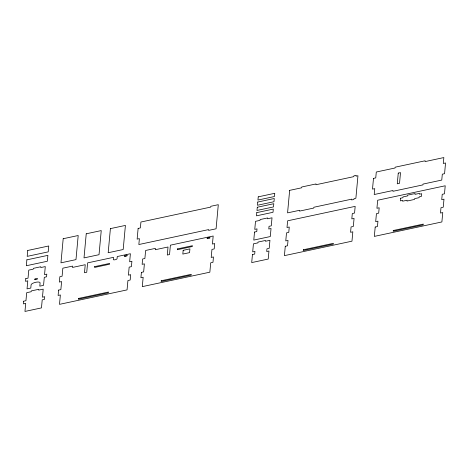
<?xml version="1.0" encoding="UTF-8"?>
<svg xmlns="http://www.w3.org/2000/svg" width="469" height="469" viewBox="0 0 469 469"><rect width="100%" height="100%" fill="white"/><g stroke="black" fill="none" stroke-linecap="round" stroke-linejoin="round"><path stroke-width="0.7" d="M26.874 259.849L26.334 265.741L47.351 261.245L47.891 255.353L26.874 259.849M27.741 250.469L27.196 256.367L48.213 251.871L48.758 245.973L27.741 250.469M23.696 301.198L23.45 303.877L25.701 303.396L24.963 311.434L41.471 307.899L42.216 299.861L44.467 299.38L44.713 296.701L42.462 297.188L43.201 289.15L38.698 290.112L38.775 289.309L31.265 290.915L31.194 291.718L26.692 292.679L25.947 300.717L23.696 301.198M25.777 278.645L25.531 281.324L27.782 280.837L27.038 288.875L30.796 288.072L31.089 284.859A4.631 1.53 -14.3 0 1 35.744 282.285A4.631 1.53 -14.3 0 1 40.1 282.93L39.801 286.149L43.553 285.345L44.297 277.308L46.548 276.821L46.794 274.148L44.543 274.629L45.282 266.591L40.78 267.553L40.85 266.75L33.346 268.356L33.27 269.159L28.767 270.121L28.029 278.158L25.777 278.645M63.192 238.721L60.964 262.833L75.978 259.621L78.2 235.514L63.192 238.721M58.613 290.094L58.115 295.452L60.366 294.972L59.504 304.352L127.058 289.895L127.92 280.521L130.177 280.04L130.669 274.682L128.418 275.162L129.157 267.125L131.408 266.644L131.9 261.286L129.649 261.766L130.394 253.729L117.256 256.537L117.057 258.683A1.929 0.639 -14.3 0 1 115.122 259.756A1.929 0.639 -14.3 0 1 113.305 259.486L113.504 257.34L87.609 262.88L86.742 272.26L84.49 272.741L85.235 264.704L72.472 267.436L72.595 266.093L62.84 268.18L62.096 276.218L59.844 276.698L59.352 282.057L61.603 281.576L60.864 289.613L58.613 290.094M78.44 298.46L78.37 299.263L108.392 292.838L108.468 292.035L78.44 298.46M86.232 233.797L84.01 257.903L99.023 254.696L101.245 230.584L86.232 233.797M94.621 266.632L94.545 267.436L109.558 264.229L109.635 263.426L94.621 266.632M110.403 228.62L108.181 252.732L123.189 249.52L125.411 225.413L110.403 228.62M138.126 228.403L137.141 239.12L139.393 238.633L138.847 244.531L208.646 229.593L208.576 230.402L216.08 228.796L218.302 204.683L210.798 206.29L210.722 207.093L140.923 222.025L140.378 227.922L138.126 228.403M141.404 272.383L140.905 277.742L143.162 277.261L142.295 286.635L209.848 272.184L210.716 262.804L212.967 262.323L213.459 256.965L211.208 257.446L211.947 249.408L214.198 248.928L214.696 243.569L212.439 244.05L213.184 236.013L170.399 245.17L169.532 254.544L167.281 255.03L168.025 246.993L155.262 249.719L155.386 248.382L145.63 250.469L144.886 258.507L142.635 258.988L142.142 264.346L144.393 263.865L143.655 271.903L141.404 272.383M161.23 280.743L161.16 281.552L191.182 275.127L191.258 274.324L161.23 280.743M177.411 248.922L177.335 249.725L192.349 246.512L192.425 245.709L177.411 248.922M183.168 250.317L182.822 254.069L189.576 252.621L189.922 248.869L183.168 250.317M252.445 254.55L251.706 262.587L268.221 259.058L268.96 251.021L266.709 251.501L266.955 248.822L269.206 248.341L269.945 240.304L265.442 241.265L265.518 240.462L258.009 242.068L257.938 242.872L253.436 243.833L252.691 251.871L254.943 251.39L254.696 254.069L252.445 254.55M254.52 232.049L253.782 240.087L270.291 236.552L271.035 228.514L268.784 228.995L269.03 226.316L271.281 225.835L272.02 217.798L267.518 218.759L267.594 217.956L260.084 219.562L260.014 220.366L255.505 221.333L254.767 229.37L257.018 228.884L256.772 231.563L254.52 232.049M256.789 212.615L256.49 215.828L273.005 212.299L273.298 209.08L256.789 212.615M257.282 207.245L256.983 210.458L273.497 206.929L273.796 203.71L257.282 207.245M257.762 202.045L257.463 205.258L273.978 201.729L274.271 198.51L257.762 202.045M258.243 196.845L257.944 200.058L274.459 196.529L274.752 193.31L258.243 196.845M289.649 190.367L287.573 212.873L299.585 210.3L299.509 211.109L313.773 208.054L313.849 207.251L351.75 199.143L351.68 199.946L353.931 199.466L354.001 198.657L355.877 198.258L357.953 175.752L356.077 176.156L356.153 175.353L353.902 175.834L353.825 176.637L315.918 184.745L315.995 183.942L301.731 186.996L301.661 187.799L289.649 190.367M285.275 246.26L284.413 255.64L351.967 241.183L352.829 231.809L350.578 232.29L351.07 226.932L353.327 226.451L354.066 218.413L351.814 218.894L352.307 213.536L354.558 213.055L355.174 206.36L287.62 220.811L287.005 227.506L289.256 227.025L288.763 232.384L286.512 232.864L285.768 240.902L288.025 240.421L287.526 245.779L285.275 246.26M303.349 249.748L303.273 250.552L333.301 244.126L333.371 243.323L303.349 249.748M373.494 178.396L372.503 189.113L374.754 188.632L374.215 194.524L392.981 190.508L392.905 191.311L422.927 184.892L423.003 184.083L441.769 180.073L442.308 174.175L444.565 173.694L445.55 162.978L443.299 163.458L443.844 157.566L425.078 161.582L425.149 160.779L395.127 167.198L395.05 168.002L376.29 172.017L375.745 177.915L373.494 178.396M375.2 227.025L374.332 236.399L441.886 221.948L442.754 212.568L440.502 213.049L440.995 207.691L443.246 207.21L443.985 199.173L441.734 199.653L442.226 194.301L444.483 193.814L445.222 185.777L377.668 200.234L376.929 208.271L379.181 207.79L378.682 213.149L376.431 213.63L375.692 221.667L377.944 221.18L377.451 226.539L375.2 227.025M398.263 173.096L397.272 183.813L399.524 183.332L400.514 172.615L398.263 173.096M393.274 230.508L393.198 231.311L423.22 224.891L423.296 224.088L393.274 230.508M400.667 198.199L400.415 200.879L402.672 200.398L402.595 201.201L407.098 200.24L407.028 201.043L414.532 199.436L414.602 198.633L419.11 197.672L419.18 196.863L421.432 196.382L421.684 193.703L419.427 194.184L419.503 193.38L415.001 194.348L415.077 193.545L407.567 195.151L407.497 195.954L402.988 196.916L402.918 197.719L400.667 198.199M125.035 256.391A1.542 0.51 -14.3 0 0 127.292 255.423A1.542 0.51 -14.3 0 0 125.041 255.476A1.542 0.51 -14.3 0 0 125.035 256.391M207.826 238.674A1.542 0.51 -14.3 0 0 210.083 237.713A1.542 0.51 -14.3 0 0 207.831 237.765A1.542 0.51 -14.3 0 0 207.826 238.674M35.245 279.7A1.542 0.51 -14.3 0 0 37.538 278.75A1.542 0.51 -14.3 0 0 35.327 278.768A1.542 0.51 -14.3 0 0 35.245 279.7"/></g></svg>
